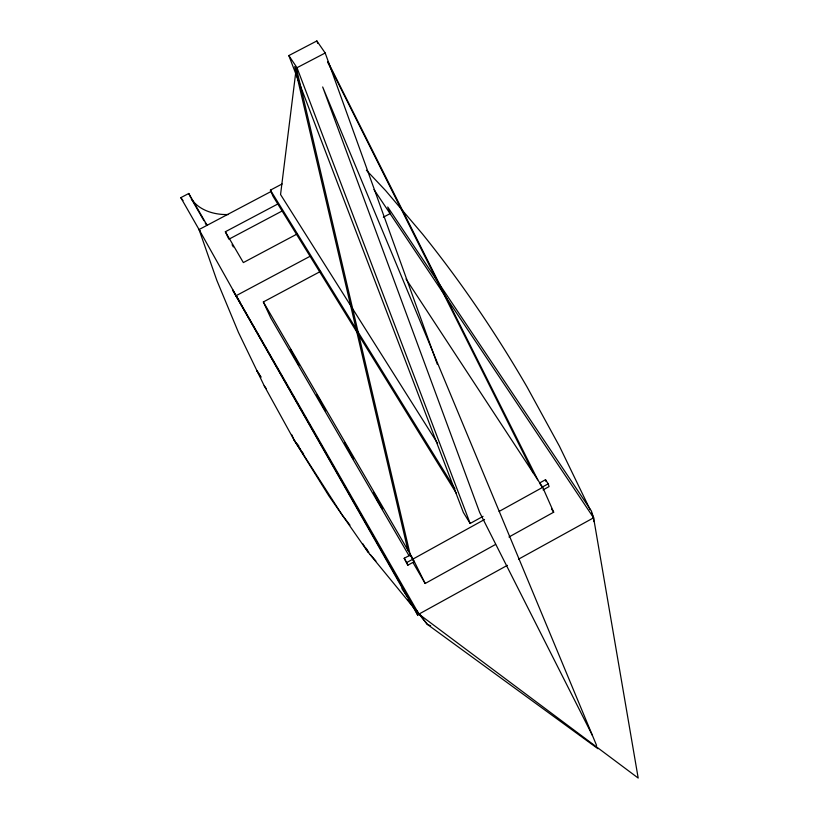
<?xml version="1.0" encoding="UTF-8"?>
<svg xmlns="http://www.w3.org/2000/svg" width="819" height="819" viewBox="0 0 819 819"><rect width="100%" height="100%" fill="white"/><g stroke="black" fill="none" stroke-linecap="round" stroke-linejoin="round"><path stroke-width="1.23" d="M295.802 71.97L280.559 194.543L437.602 443.386M412.991 562.54L425.163 583.486L495.567 544.44M508.978 536.998L553.685 512.203L542.7 487.336L406.029 278.982M545.505 479.719L539.506 483.036L542.198 487.141L548.208 483.824L545.505 479.719L546.078 481.572M404.258 558.292L410.35 554.924L412.827 559.182L413.974 561.814L407.893 565.171L404.258 558.292L407.893 565.171M437.336 364.332L325.194 53L316.861 40.95L288.831 55.569L463.359 512.448L470.147 523.474L483.056 516.349M406.726 562.551L412.827 559.182M425.163 583.486L413.042 559.019L484.572 519.471M499.109 511.435L542.7 487.336M543.058 489.905L549.058 486.588L548.208 483.824M507.37 565.335L418.929 614.107L367.987 552.047L328.777 495.751L294.246 440.264L264.209 385.769L238.452 332.412L216.8 280.303L199.048 229.555L180.815 197.655L188.759 193.479L207.105 225.297M518.57 559.162L593.58 517.803L591.379 510.954L387.725 207.002L390.079 213.626L383.343 217.219M310.319 256.152L236.169 295.679L199.048 229.555L271.365 191.339M409.152 555.927L270.741 317.885L263.349 301.955L320.638 271.345M297.379 233.865L243.356 262.582L225.358 231.746L278.132 203.818M228.859 239.23L281.971 211.087M456.459 493.468L273.055 196.325L270.413 190.141L282.094 183.968M470.147 523.474L296.99 67.721L325.194 53M228.399 214.517C214.783 215.049 199.191 210.596 191.298 198.802L203.941 220.72M430.64 625.747L427.323 624.375L407.964 600.03M420.997 615.612L418.929 614.107L416.103 609.868M597.962 748.73L427.323 624.375L415.632 609.5M375.911 561.035L370.249 554.504M366.4 170.239L385.616 190.581L422.461 233.958A3801.214 1887.887 -61.6 0 1 527.108 387.08L559.428 446.212L590.089 509.592M297.307 444.103L298.833 446.027M407.842 599.58L414.076 607.514M349.979 525.133L342.219 515.049L294.246 440.264L291.615 434.5M199.048 229.555L200.491 231.449M180.815 197.655L182.995 200.522M264.209 385.769L266.359 388.697M294.246 440.264L300.737 449.764M302.18 451.873L303.614 453.992M288.831 55.569L296.99 67.721M373.976 189.547L593.58 517.803L638.185 778.05L418.929 614.107L236.169 295.679L240.018 302.293M401.945 588.656L406.9 596.078M366.032 548.116L368.847 552.375M551.586 509.008L553.685 512.203M261.036 376.996L256.971 370.772L260.749 377.201M362.745 543.673L367.987 552.047M270.413 190.141L454.965 488.851M232.064 244.727L233.343 246.928M263.349 301.955L413.042 559.019M413.974 561.814L410.35 554.924M205.2 222.911L206.47 225.112M592.444 735.472L479.688 512.499L322.676 86.968L596.58 745.423M327.866 61.62L537.714 479.739M327.897 62.633L533.271 472.962M188.759 193.479L190.796 197.737M225.358 231.746L228.358 238.165M591.584 513.114L593.58 517.803L593.703 521.549M316.861 40.95L317.731 43.356M409.991 553.777L296.703 69.574L294.707 66.605L407.862 550.112M290.428 349.426L298.843 365.11L290.428 349.426M317.004 395.086L325.604 411.118L317.004 395.086M344.717 442.69L353.501 459.07L344.717 442.69M373.628 492.362L377.764 501.177L382.606 509.121L373.628 492.362M414.864 609.039L232.473 289.701L417.905 615.509L414.864 609.039"/></g></svg>
